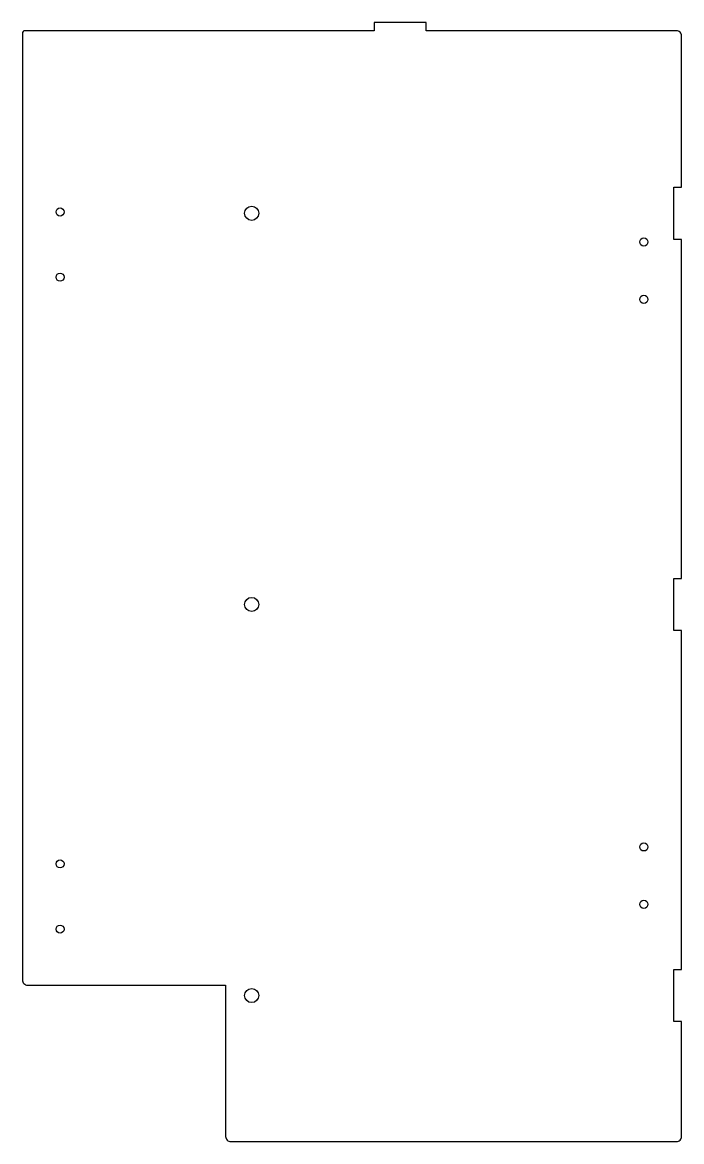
# Model space of a CAD drawing. Header units: millimetres. Extents: x -253 to 0, y -429 to 0.
import ezdxf

# ---------------------------------------------------------------- set-up
doc = ezdxf.new("R2010")
doc.units = ezdxf.units.MM
doc.layers.get('0').update_dxf_attribs({"linetype": 'CONTINUOUS'})

msp = doc.modelspace()

# ---------------------------------------------------------------- linework, layer by layer
msp.add_lwpolyline([(-253, -367, 0.414214), (-251, -369), (-175, -369), (-175, -373), (-175, -375), (-175, -427, 0.414214), (-173, -429), (-2, -429, 0.414214), (0, -427), (0, -383), (-3, -383), (-3, -363), (0, -363), (0, -233), (-3, -233), (-3, -213), (0, -213), (0, -83), (-3, -83), (-3, -63), (0, -63), (0, -5, 0.414214), (-2, -3), (-98, -3), (-98, 0.22), (-118, 0.22), (-118, -3), (-252, -3, 0.414214), (-253, -4)], format="xyb", close=True)
msp.add_lwpolyline([(-253, -367, 0.414214), (-251, -369), (-175, -369), (-175, -373), (-175, -375), (-175, -427, 0.414214), (-173, -429), (-2, -429, 0.414214), (0, -427), (0, -383), (-3, -383), (-3, -363), (0, -363), (0, -233), (-3, -233), (-3, -213), (0, -213), (0, -83), (-3, -83), (-3, -63), (0, -63), (0, -5, 0.414214), (-2, -3), (-98, -3), (-98, 0.22), (-118, 0.22), (-118, -3), (-252, -3, 0.414214), (-253, -4)], format="xyb", close=True)
for centre, radius in [((-238.53, -72.5), 1.55), ((-238.53, -72.5), 1.55), ((-165, -73), 2.7), ((-165, -73), 2.7), ((-14.5, -84), 1.55), ((-14.5, -84), 1.55), ((-238.53, -97.5), 1.55), ((-238.53, -97.5), 1.55), ((-14.5, -106), 1.55), ((-14.5, -106), 1.55), ((-165, -223), 2.7), ((-165, -223), 2.7), ((-14.5, -316), 1.55), ((-14.5, -316), 1.55), ((-238.53, -322.5), 1.55), ((-238.53, -322.5), 1.55), ((-14.5, -338), 1.55), ((-14.5, -338), 1.55), ((-238.53, -347.5), 1.55), ((-238.53, -347.5), 1.55), ((-165, -373), 2.7), ((-165, -373), 2.7)]:
    msp.add_circle(centre, radius)

doc.saveas('drawing.dxf')
